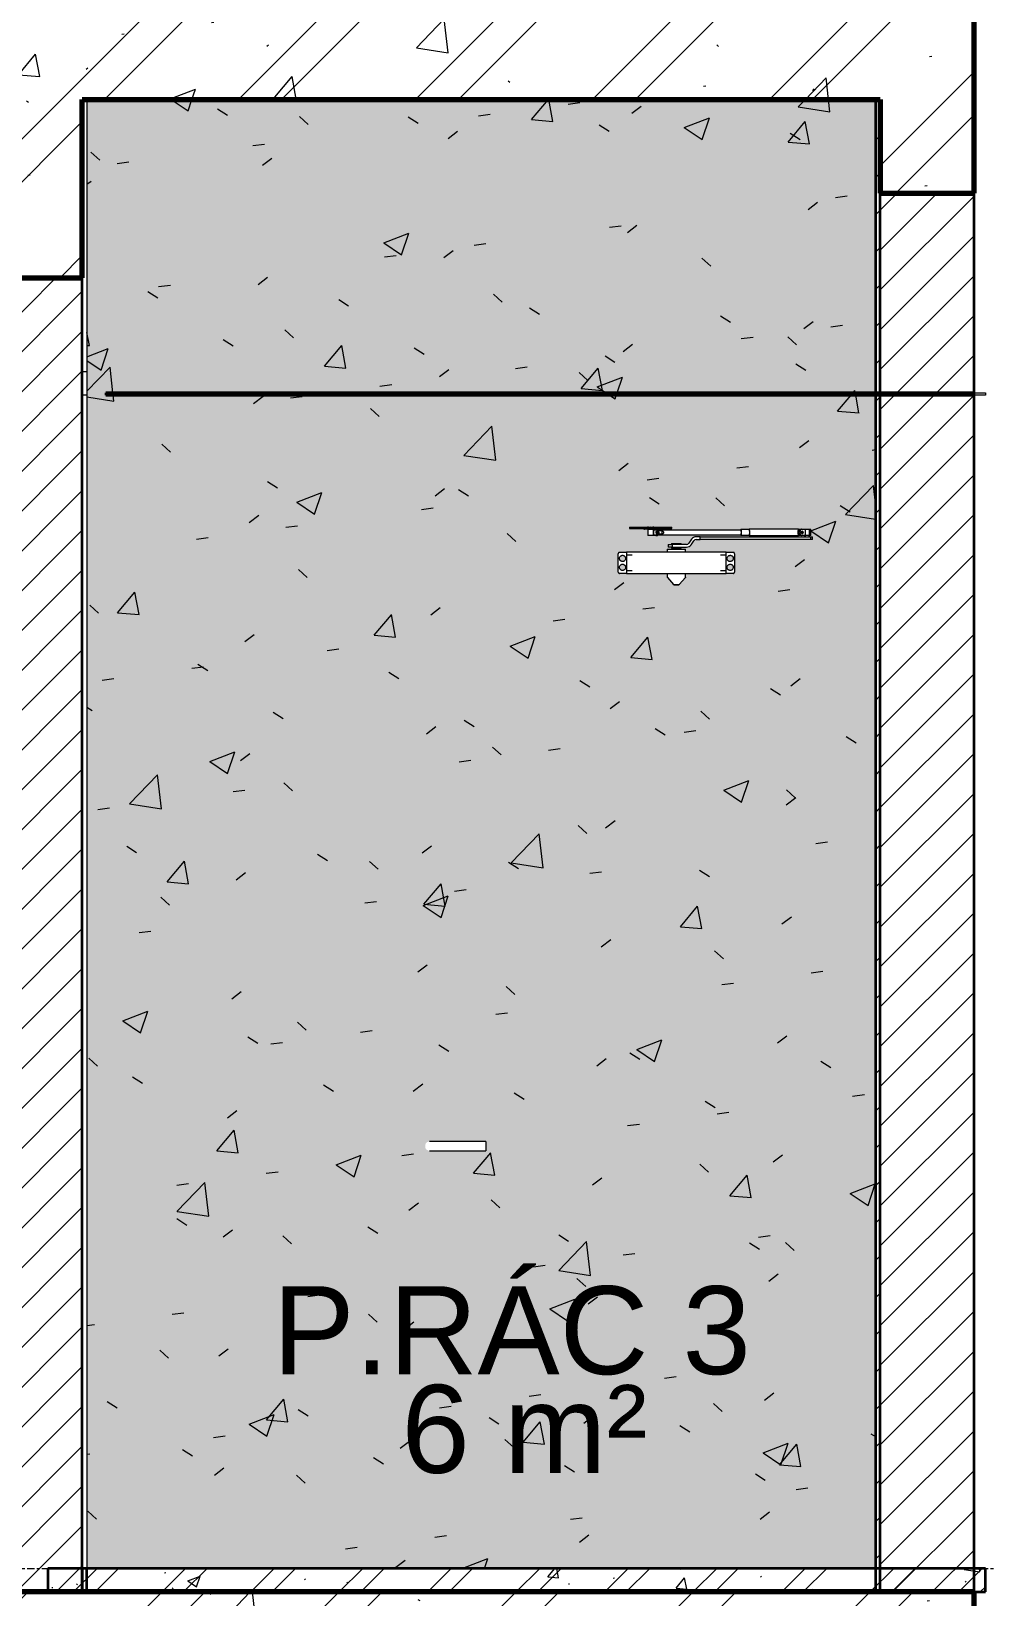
# Model space of a CAD drawing. Header units: millimetres. Extents: x -54951 to -22308, y -6558 to 34550.
# Drawn here: x -53470 to -51437, y 12340 to 15675 of the extents above; entities that cross this region are included whole.
import ezdxf

# ---------------------------------------------------------------- set-up
doc = ezdxf.new("R2010")
doc.units = ezdxf.units.MM
doc.linetypes.add('Centre', pattern=[31.75, 6.35, -4.7625, 15.875, -4.7625])
for name, color, linetype, lineweight in [('A-AREA-IDEN', 2, 'Continuous', 9), ('A-CLNG', 13, 'Continuous', 18), ('A-CLNG-2', 7, 'Continuous', 35), ('A-DETL-GENF-1', 9, 'Continuous', 18), ('A-DETL-WIDE', 214, 'Continuous', 70), ('A-DOOR', 31, 'Continuous', 18), ('A-FLOR-FNSH-1', 7, 'Continuous', 35), ('A-FLOR-LEVL-2', 51, 'Centre', 9), ('A-FLOR-PATT-3', 8, 'Continuous', 18), ('A-WALL-1', 7, 'Continuous', 35), ('A-WALL-PATT', 111, 'Continuous', 18), ('I-WALL', 2, 'Continuous', 18)]:
    doc.layers.add(name, color=color, linetype=linetype, lineweight=lineweight)
doc.styles.add('Arial', font='arial.ttf', dxfattribs={"height": 187.5})
pattern_1 = [(45, (-48685.12, 15725), (-39.77476, 39.77476), [])]
pattern_2 = [(45, (-48685.12, 15725), (-42.4264, 42.4264), [])]
pattern_3 = [(50, (-48685.1, 15725), (546.553, -47.817), [57.15, -628.65]), (355, (-48685.1, 15725), (-105.73, 573.17), [45.72, -502.92]), (100.451, (-48639.57, 15721), (440.828, 525.35), [48.57, -534.27]), (46.184, (-48685.1, 15877.4), (813.24, -126.13), [85.725, -942.975]), (96.636, (-48617.35, 15866.9), (712.21, 742.28), [72.855, -801.405]), (351.184, (-48685.1, 15877.4), (712.21, 742.28), [68.58, -754.38]), (21, (-48608.9, 15839.3), (454.843, -306.796), [57.15, -628.65]), (326, (-48608.9, 15839.3), (185.406, 552.564), [45.72, -502.92]), (71.451, (-48571, 15813.73), (640.25, 245.764), [48.57, -534.27]), (37.5, (-48685.12, 15725), (9.2664, 253.665), [5.029, -491.795, 5.029, -505.511, -504.825]), (37.5, (-48685.12, 15725), (9.2664, 253.665), [-1007.364, 5.03, -499.796]), (7.5, (-48685.12, 15725), (200.46, 300.541), [5.029, -286.055, 5.029, -480.365, -192.405]), (7.5, (-48685.12, 15725), (200.46, 300.541), [-776.478, 5.03, -187.376]), (327.5, (-48855.04, 15725), (406.773, -17.1864), [5.029, -185.471, 5.029, -589.331, -788.67]), (327.5, (-48855.04, 15725), (406.773, -17.1864), [-784.86, 5.03, -783.64]), (317.5, (-48931.24, 15725), (444.388, 76.28), [5.03, -242.62, 5.03, -389.687, -560.07]), (317.5, (-48931.24, 15725), (444.388, 76.28), [-642.366, 5.03, -555.04]), (45, (-48685.12, 15725), (-188.585, 188.585), []), (45, (-48685.12, 16010.75), (-188.585, 188.585), [])]

# ---------------------------------------------------------------- blocks, each defined once
blk = doc.blocks.new('FD_02 - FD_03 - FD_03-KY THUAT-900x2200mm-V12-TKCS_THANG MÁY TM3 - MẶT CẮT')
at = {"layer": 'A-DOOR'}
for p, q in [((-52195.8, 14618.5), (-52195.8, 14615.5)), ((-52195.8, 14618.5), (-52195.3, 14618.5)), ((-52195.8, 14615.5), (-52195.3, 14615.5)), ((-52195.3, 14618.5), (-52176.1, 14618.5)), ((-52195.3, 14615.5), (-52176.1, 14615.5)), ((-52176.1, 14618.5), (-52175.8, 14618.5)), ((-52176.1, 14615.5), (-52175.8, 14615.5)), ((-52175.7, 14618.5), (-52170.5, 14618.5)), ((-52175.7, 14615.5), (-52170.5, 14615.5)), ((-52170.5, 14618.5), (-52169.4, 14618.5)), ((-52170.5, 14615.5), (-52169.4, 14615.5)), ((-52169.4, 14618.5), (-52152.9, 14618.5)), ((-52169.4, 14615.5), (-52152.9, 14615.5)), ((-52165.8, 14615.5), (-52165.8, 14614.5)), ((-52163.8, 14614.5), (-52165.8, 14614.5)), ((-52165.8, 14614.5), (-52163.8, 14614.5)), ((-52157, 14614.5), (-52163.8, 14614.5)), ((-52157.3, 14614.5), (-52157.3, 14600.5)), ((-52157.2, 14614.5), (-52157, 14614.5)), ((-52157, 14614.5), (-52145.5, 14614.5)), ((-52156.8, 14620.3), (-52156.8, 14618.5)), ((-52155.8, 14615.5), (-52155.8, 14614.5)), ((-52152.9, 14618.5), (-52148.6, 14618.5)), ((-52152.9, 14615.5), (-52148.6, 14615.5)), ((-52150.8, 14620.3), (-52150.8, 14620.3)), ((-52150.8, 14620.3), (-52150.8, 14620.3)), ((-52148.6, 14618.5), (-52132.1, 14618.5)), ((-52148.6, 14615.5), (-52132.1, 14615.5)), ((-52145.8, 14614.5), (-52145.8, 14615.5)), ((-52145.5, 14614.5), (-52139.8, 14614.5)), ((-52145.5, 14614.5), (-52145.5, 14600.5)), ((-51958.8, 14612.5), (-52145.2, 14612.5)), ((-52144.8, 14618.5), (-52144.8, 14620.3)), ((-52144.3, 14600.5), (-52144.3, 14614.5)), ((-52137.8, 14614.5), (-52139.8, 14614.5)), ((-52135.8, 14614.5), (-52137.8, 14614.5)), ((-52137.8, 14614.5), (-52135.8, 14614.5)), ((-52135.8, 14614.5), (-52135.8, 14615.5)), ((-52133.6, 14611.5), (-52126.7, 14611.5)), ((-52132.1, 14618.5), (-52131, 14618.5)), ((-52132.1, 14615.5), (-52131, 14615.5)), ((-52131, 14618.5), (-52125.8, 14618.5)), ((-52131, 14615.5), (-52125.8, 14615.5)), ((-52126.7, 14603.5), (-52126.7, 14611.5)), ((-52125.7, 14618.5), (-52125.4, 14618.5)), ((-52125.7, 14615.5), (-52125.4, 14615.5)), ((-52125.4, 14618.5), (-52106.2, 14618.5)), ((-52125.4, 14615.5), (-52106.2, 14615.5)), ((-52106.2, 14618.5), (-52105.8, 14618.5)), ((-52106.2, 14615.5), (-52105.8, 14615.5)), ((-52105.8, 14615.5), (-52105.8, 14618.5)), ((-51941.4, 14613.5), (-51958.8, 14613.5)), ((-51836.7, 14614.5), (-51941.4, 14614.5)), ((-51836.1, 14614), (-51835.9, 14614)), ((-51835.9, 14614), (-51829, 14614)), ((-51835.9, 14614), (-51835.9, 14601)), ((-51835.9, 14601.4), (-51835.9, 14613.6)), ((-51835.9, 14613.6), (-51835.9, 14601.4)), ((-51829, 14614), (-51821.9, 14614)), ((-51821.9, 14614), (-51809.8, 14614)), ((-51821.9, 14614), (-51821.9, 14601)), ((-51812.3, 14598), (-51812.3, 14614)), ((-51809.8, 14601), (-51809.8, 14614)), ((-52157, 14600.5), (-52157.3, 14600.5)), ((-52145.5, 14600.5), (-52157, 14600.5)), ((-52139.8, 14600.5), (-52145.5, 14600.5)), ((-52145.2, 14602.5), (-51958.8, 14602.5)), ((-52126.7, 14603.5), (-52133.6, 14603.5)), ((-52113.6, 14582), (-52113.6, 14576)), ((-52113.6, 14582), (-52105.1, 14582)), ((-52105.1, 14576), (-52113.6, 14576)), ((-52106.2, 14584), (-52098.8, 14584)), ((-52106.2, 14584), (-52106.2, 14582)), ((-52106.2, 14576), (-52106.2, 14574)), ((-52102.5, 14574), (-52106.2, 14574)), ((-52074.7, 14582), (-52105.1, 14582)), ((-52105.1, 14582), (-52105.1, 14576)), ((-52105.1, 14576), (-52074.7, 14576)), ((-52105.1, 14574), (-52105.1, 14572)), ((-52098.8, 14574), (-52102.5, 14574)), ((-52098.8, 14584), (-52088.8, 14584)), ((-52098.8, 14584), (-52098.8, 14582)), ((-52098.8, 14576), (-52098.8, 14574)), ((-52093.8, 14574), (-52098.8, 14574)), ((-52088.8, 14574), (-52093.8, 14574)), ((-52088.8, 14584), (-52086.1, 14584)), ((-52088.8, 14584), (-52088.8, 14582)), ((-52088.8, 14576), (-52088.8, 14574)), ((-52087.4, 14574), (-52088.8, 14574)), ((-52087.4, 14574), (-52088.3, 14574)), ((-52088.3, 14574), (-52087.4, 14574)), ((-52086.1, 14574), (-52087.4, 14574)), ((-52087.1, 14572), (-52087.1, 14574)), ((-52086.1, 14582), (-52086.1, 14584)), ((-52086.1, 14574), (-52086.1, 14576)), ((-52064, 14592.9), (-52069.8, 14584.6)), ((-52064.9, 14581.1), (-52059.1, 14589.4)), ((-52054.2, 14598), (-52054.2, 14598)), ((-52045.8, 14598), (-52054.2, 14598)), ((-52054.2, 14592), (-52045.8, 14592)), ((-52045.8, 14592), (-52045.8, 14598)), ((-52045.8, 14598), (-51810.3, 14598)), ((-51810.3, 14592), (-52045.8, 14592)), ((-51958.8, 14601.5), (-51941.4, 14601.5)), ((-51941.4, 14600.5), (-51836.7, 14600.5)), ((-51835.9, 14601), (-51836.1, 14601)), ((-51829, 14601), (-51835.9, 14601)), ((-51821.9, 14601), (-51829, 14601)), ((-51823.3, 14601), (-51823.3, 14598)), ((-51822.1, 14601.2), (-51822.1, 14598)), ((-51809.8, 14601), (-51821.9, 14601)), ((-51813.5, 14598), (-51813.5, 14601)), ((-51810.3, 14598), (-51805.8, 14598)), ((-51810.3, 14598), (-51810.3, 14592)), ((-51805.8, 14592), (-51810.3, 14592)), ((-51805.8, 14592), (-51805.8, 14598)), ((-52220.1, 14523), (-52220.1, 14562)), ((-52217.1, 14565), (-52204.9, 14565)), ((-52204.9, 14565), (-52202.2, 14565)), ((-51990.1, 14565), (-52202.1, 14565)), ((-52202.1, 14565), (-52202.1, 14564.7)), ((-52202.1, 14564.7), (-52202.1, 14556.1)), ((-52190.1, 14559), (-52202.1, 14559)), ((-52202.1, 14556.1), (-52202.1, 14554.3)), ((-52202.1, 14554.3), (-52202.1, 14530.7)), ((-52115.7, 14572), (-52115.7, 14565)), ((-52115.7, 14572), (-52115, 14572)), ((-52115, 14572), (-52076.6, 14572)), ((-52076.6, 14565), (-52076.6, 14572)), ((-51990.1, 14559), (-52002.1, 14559)), ((-51990.1, 14564.7), (-51990.1, 14565)), ((-51990.1, 14556.1), (-51990.1, 14564.7)), ((-51990.1, 14554.3), (-51990.1, 14556.1)), ((-51990.1, 14530.7), (-51990.1, 14554.3)), ((-51990, 14565), (-51987.4, 14565)), ((-51987.4, 14565), (-51975.1, 14565)), ((-51972.1, 14562), (-51972.1, 14523)), ((-52204.9, 14520), (-52217.1, 14520)), ((-52202.2, 14520), (-52204.9, 14520)), ((-52202.1, 14530.7), (-52202.1, 14528.9)), ((-52202.1, 14528.9), (-52202.1, 14520.3)), ((-52202.1, 14526), (-52190.1, 14526)), ((-52202.1, 14520.3), (-52202.1, 14520)), ((-52202.1, 14520), (-51990.1, 14520)), ((-52115.6, 14520), (-52115.6, 14512.4)), ((-52115.4, 14511.7), (-52102.4, 14496.3)), ((-52089.9, 14496.3), (-52076.9, 14511.7)), ((-52076.6, 14512.4), (-52076.6, 14520)), ((-52002.1, 14526), (-51990.1, 14526)), ((-51990.1, 14528.9), (-51990.1, 14530.7)), ((-51990.1, 14520.3), (-51990.1, 14528.9)), ((-51990.1, 14520), (-51990.1, 14520.3)), ((-51987.4, 14520), (-51990, 14520)), ((-51975.1, 14520), (-51987.4, 14520)), ((-52096.1, 14496), (-52096.1, 14496)), ((-52096.1, 14496), (-52096.1, 14496)), ((-52501.9, 13310), (-52606.9, 13310)), ((-52501.9, 13310), (-52501.9, 13300)), ((-52606.9, 13290), (-52501.9, 13290)), ((-52501.9, 13300), (-52501.9, 13290))]:
    blk.add_line(p, q, dxfattribs=at)
at = {"layer": 'A-DOOR', "flags": 128}
for points in [[(-52126.7, 14611.5), (-52125.7, 14611), (-52124.9, 14610.4), (-52124.3, 14609.7)], [(-52123.4, 14607.5), (-52123.5, 14606.7), (-52123.8, 14606), (-52124.3, 14605.3), (-52124.9, 14604.6), (-52125.7, 14604), (-52126.7, 14603.5)], [(-52124.3, 14609.7), (-52123.8, 14609), (-52123.5, 14608.3), (-52123.4, 14607.5)], [(-52217.1, 14565), (-52217.8, 14564.9), (-52218.4, 14564.7), (-52219, 14564.3), (-52219.5, 14563.9), (-52219.8, 14563.3), (-52220.1, 14562.7), (-52220.1, 14562)], [(-51972.1, 14562), (-51972.2, 14562.7), (-51972.4, 14563.3), (-51972.8, 14563.9), (-51973.3, 14564.3), (-51973.8, 14564.7), (-51974.5, 14564.9), (-51975.1, 14565)], [(-52220.1, 14523), (-52220.1, 14522.3), (-52219.8, 14521.7), (-52219.5, 14521.1), (-52219, 14520.7), (-52218.4, 14520.3), (-52217.8, 14520.1), (-52217.1, 14520)], [(-52115.4, 14511.7), (-52115.4, 14511.7), (-52115.4, 14511.8), (-52115.4, 14511.8), (-52115.5, 14511.8), (-52115.5, 14511.9), (-52115.5, 14511.9), (-52115.5, 14512), (-52115.5, 14512), (-52115.6, 14512), (-52115.6, 14512.1), (-52115.6, 14512.1), (-52115.6, 14512.2), (-52115.6, 14512.2), (-52115.6, 14512.3), (-52115.6, 14512.3), (-52115.6, 14512.3), (-52115.6, 14512.4), (-52115.6, 14512.4)], [(-52076.6, 14512.4), (-52076.6, 14512.4), (-52076.6, 14512.3), (-52076.6, 14512.3), (-52076.6, 14512.2), (-52076.6, 14512.2), (-52076.7, 14512.1), (-52076.7, 14512.1), (-52076.7, 14512.1), (-52076.7, 14512), (-52076.7, 14512), (-52076.7, 14511.9), (-52076.8, 14511.9), (-52076.8, 14511.9), (-52076.8, 14511.8), (-52076.8, 14511.8), (-52076.8, 14511.7), (-52076.9, 14511.7), (-52076.9, 14511.7)], [(-51975.1, 14520), (-51974.5, 14520.1), (-51973.8, 14520.3), (-51973.3, 14520.7), (-51972.8, 14521.1), (-51972.4, 14521.7), (-51972.2, 14522.3), (-51972.1, 14523)], [(-52101.7, 14496), (-52101.7, 14496), (-52101.8, 14496), (-52101.8, 14496), (-52101.8, 14496), (-52101.9, 14496), (-52101.9, 14496), (-52102, 14496), (-52102, 14496), (-52102, 14496.1), (-52102.1, 14496.1), (-52102.1, 14496.1), (-52102.1, 14496.1), (-52102.2, 14496.1), (-52102.2, 14496.1), (-52102.2, 14496.2), (-52102.2, 14496.2), (-52102.3, 14496.2), (-52102.3, 14496.2), (-52102.3, 14496.3), (-52102.4, 14496.3), (-52102.4, 14496.3), (-52102.4, 14496.3)], [(-52096.1, 14496), (-52096.3, 14496), (-52096.6, 14496), (-52096.8, 14496), (-52097, 14496), (-52097.2, 14496), (-52097.5, 14496), (-52097.7, 14496), (-52097.9, 14496), (-52098.1, 14496), (-52098.3, 14496), (-52098.5, 14496), (-52098.7, 14496), (-52098.9, 14496), (-52099.1, 14496), (-52099.3, 14496), (-52099.5, 14496), (-52099.6, 14496), (-52099.8, 14496), (-52100, 14496), (-52100.1, 14496), (-52100.3, 14496), (-52100.4, 14496), (-52100.6, 14496), (-52100.7, 14496), (-52100.8, 14496), (-52100.9, 14496), (-52101, 14496), (-52101.1, 14496), (-52101.2, 14496), (-52101.3, 14496), (-52101.4, 14496), (-52101.5, 14496), (-52101.5, 14496), (-52101.6, 14496), (-52101.6, 14496), (-52101.7, 14496), (-52101.7, 14496), (-52101.7, 14496), (-52101.7, 14496)], [(-52101.7, 14496), (-52101.7, 14496), (-52101.7, 14496), (-52101.7, 14496), (-52101.6, 14496), (-52101.6, 14496), (-52101.5, 14496), (-52101.5, 14496), (-52101.4, 14496), (-52101.3, 14496), (-52101.3, 14496), (-52101.2, 14496), (-52101.1, 14496), (-52101, 14496), (-52100.8, 14496), (-52100.7, 14496), (-52100.6, 14496), (-52100.5, 14496), (-52100.3, 14496), (-52100.2, 14496), (-52100, 14496), (-52099.8, 14496), (-52099.7, 14496), (-52099.5, 14496), (-52099.3, 14496), (-52099.1, 14496), (-52098.9, 14496), (-52098.8, 14496), (-52098.6, 14496), (-52098.4, 14496), (-52098.1, 14496), (-52097.9, 14496), (-52097.7, 14496), (-52097.5, 14496), (-52097.3, 14496), (-52097.1, 14496), (-52096.9, 14496), (-52096.6, 14496), (-52096.4, 14496), (-52096.2, 14496), (-52096.1, 14496)], [(-52096.1, 14496), (-52095.9, 14496), (-52095.7, 14496), (-52095.5, 14496), (-52095.2, 14496), (-52095, 14496), (-52094.8, 14496), (-52094.6, 14496), (-52094.4, 14496), (-52094.2, 14496), (-52094, 14496), (-52093.8, 14496), (-52093.6, 14496), (-52093.4, 14496), (-52093.2, 14496), (-52093, 14496), (-52092.8, 14496), (-52092.6, 14496), (-52092.5, 14496), (-52092.3, 14496), (-52092.1, 14496), (-52092, 14496), (-52091.8, 14496), (-52091.7, 14496), (-52091.6, 14496), (-52091.4, 14496), (-52091.3, 14496), (-52091.2, 14496), (-52091.1, 14496), (-52091, 14496), (-52090.9, 14496), (-52090.9, 14496), (-52090.8, 14496), (-52090.7, 14496), (-52090.7, 14496), (-52090.6, 14496), (-52090.6, 14496), (-52090.6, 14496), (-52090.6, 14496), (-52090.6, 14496)], [(-52090.6, 14496), (-52090.6, 14496), (-52090.6, 14496), (-52090.6, 14496), (-52090.6, 14496), (-52090.7, 14496), (-52090.7, 14496), (-52090.8, 14496), (-52090.8, 14496), (-52090.9, 14496), (-52091, 14496), (-52091.1, 14496), (-52091.2, 14496), (-52091.3, 14496), (-52091.4, 14496), (-52091.5, 14496), (-52091.7, 14496), (-52091.8, 14496), (-52091.9, 14496), (-52092.1, 14496), (-52092.2, 14496), (-52092.4, 14496), (-52092.6, 14496), (-52092.7, 14496), (-52092.9, 14496), (-52093.1, 14496), (-52093.3, 14496), (-52093.5, 14496), (-52093.7, 14496), (-52093.9, 14496), (-52094.1, 14496), (-52094.3, 14496), (-52094.5, 14496), (-52094.7, 14496), (-52095, 14496), (-52095.2, 14496), (-52095.4, 14496), (-52095.6, 14496), (-52095.8, 14496), (-52096.1, 14496), (-52096.1, 14496)], [(-52089.9, 14496.3), (-52089.9, 14496.3), (-52089.9, 14496.3), (-52089.9, 14496.2), (-52090, 14496.2), (-52090, 14496.2), (-52090, 14496.2), (-52090, 14496.2), (-52090.1, 14496.1), (-52090.1, 14496.1), (-52090.1, 14496.1), (-52090.2, 14496.1), (-52090.2, 14496.1), (-52090.2, 14496.1), (-52090.3, 14496), (-52090.3, 14496), (-52090.3, 14496), (-52090.4, 14496), (-52090.4, 14496), (-52090.5, 14496), (-52090.5, 14496), (-52090.5, 14496), (-52090.6, 14496)], [(-52606.9, 13310), (-52607.5, 13310), (-52608.1, 13310), (-52608.7, 13310), (-52609.3, 13310), (-52609.9, 13310), (-52610.5, 13310), (-52611.1, 13310), (-52611.7, 13310), (-52612.2, 13310), (-52612.8, 13310), (-52613.3, 13310), (-52613.9, 13310), (-52614.4, 13310), (-52614.9, 13310), (-52615.4, 13310), (-52615.9, 13310), (-52616.4, 13310), (-52616.8, 13310), (-52617.3, 13310), (-52617.7, 13310), (-52618.1, 13310), (-52618.5, 13310), (-52618.9, 13310), (-52619.2, 13310), (-52619.6, 13310), (-52619.9, 13310), (-52620.2, 13310), (-52620.4, 13310), (-52620.7, 13310), (-52620.9, 13310), (-52621.1, 13310), (-52621.3, 13310), (-52621.5, 13310), (-52621.6, 13310), (-52621.7, 13310), (-52621.8, 13310), (-52621.9, 13310), (-52621.9, 13310), (-52621.9, 13310)], [(-52621.9, 13290), (-52621.9, 13290), (-52621.9, 13290), (-52621.8, 13290), (-52621.7, 13290), (-52621.6, 13290), (-52621.5, 13290), (-52621.4, 13290), (-52621.2, 13290), (-52621, 13290), (-52620.8, 13290), (-52620.5, 13290), (-52620.2, 13290), (-52620, 13290), (-52619.6, 13290), (-52619.3, 13290), (-52619, 13290), (-52618.6, 13290), (-52618.2, 13290), (-52617.8, 13290), (-52617.4, 13290), (-52616.9, 13290), (-52616.5, 13290), (-52616, 13290), (-52615.5, 13290), (-52615, 13290), (-52614.5, 13290), (-52614, 13290), (-52613.5, 13290), (-52612.9, 13290), (-52612.4, 13290), (-52611.8, 13290), (-52611.2, 13290), (-52610.7, 13290), (-52610.1, 13290), (-52609.5, 13290), (-52608.9, 13290), (-52608.3, 13290), (-52607.7, 13290), (-52607.1, 13290), (-52606.9, 13290)]]:
    blk.add_lwpolyline(points, dxfattribs=at)
at = {"layer": 'A-DOOR'}
for centre, major_axis, ratio, start_param, end_param in [((-52137.6, 14607.5), (0, 2.5), 0.965835, 4.712389, 7.853982), ((-52137.6, 14607.5), (0, 2.5), 0.965835, 1.570796, 4.712389), ((-52139.8, 14607.5), (0, 7), 0.965835, 4.712389, 6.283185), ((-52139.8, 14607.5), (0, 7), 0.965835, 3.141593, 4.712389), ((-52138.1, 14607.5), (0, 2.5), 0.965835, 0.458023, 0.523599), ((-52138.1, 14607.5), (0, 2.5), 0.965835, 0.458023, 0.523599), ((-52140.2, 14607.5), (0, 2.5), 0.965835, 4.712389, 5.825162), ((-52140.2, 14607.5), (0, 2.5), 0.965835, 3.665191, 4.712389), ((-52139.7, 14607.5), (0, 2.5), 0.965835, 4.712389, 5.759587), ((-52139.7, 14607.5), (0, 2.5), 0.965835, 4.712389, 5.759587), ((-52139.7, 14607.5), (0, 2.5), 0.965835, 3.665191, 4.712389), ((-52139.7, 14607.5), (0, 2.5), 0.965835, 3.665191, 4.712389), ((-52138.1, 14607.5), (0, 2.5), 0.965835, 4.712389, 6.283185), ((-52138.1, 14607.5), (0, 2.5), 0.965835, 4.712389, 6.283185), ((-52138.1, 14607.5), (0, 2.5), 0.965835, 3.141593, 4.712389), ((-52138.1, 14607.5), (0, 2.5), 0.965835, 3.141593, 4.712389), ((-51958.8, 14607.5), (0, 6), 0.259156, 4.712389, 6.806784), ((-51958.8, 14607.5), (0, 6), 0.259156, 2.617994, 4.712389), ((-51958.8, 14607.5), (0, 5), 0.259156, 4.712389, 6.283185), ((-51958.8, 14607.5), (0, 5), 0.259156, 3.141593, 4.712389), ((-51941.4, 14607.5), (0, 7), 0.259156, 4.712389, 6.806784), ((-51941.4, 14607.5), (0, 7), 0.259156, 2.617994, 4.712389), ((-51941.4, 14607.5), (0, 6), 0.259156, 4.712389, 6.283185), ((-51941.4, 14607.5), (0, 6), 0.259156, 3.141593, 4.712389), ((-51836.7, 14607.5), (0, 7), 0.259156, 5.776005, 6.283185), ((-51827.7, 14607.5), (0, 6.79), 0.965835, 0.291061, 1.570796), ((-51827.7, 14607.5), (0, 6.79), 0.965835, 1.570796, 2.850532), ((-51827.2, 14607.5), (0, 6.79), 0.965835, 0.291061, 1.570796), ((-51827.2, 14607.5), (0, 6.79), 0.965835, 1.570796, 2.850532), ((-51828.3, 14607.5), (0, 2.5), 0.965835, 1.308997, 1.570796), ((-51828.4, 14607.5), (0, 2.5), 0.965835, 1.308997, 1.570796), ((-51828.3, 14607.5), (0, 2.5), 0.965835, 1.570796, 1.832596), ((-51828.4, 14607.5), (0, 2.5), 0.965835, 1.570796, 1.832596), ((-51827.8, 14607.5), (0, 2.5), 0.965835, 4.712389, 7.853982), ((-51827.8, 14607.5), (0, 2.5), 0.965835, 1.570796, 4.712389), ((-51828.4, 14607.5), (0, 2.5), 0.965835, 0.464897, 0.523599), ((-51830.7, 14607.5), (0, 2.5), 0.965835, 4.712389, 5.759587), ((-51828.3, 14607.5), (0, 2.5), 0.965835, 0.464897, 0.523599), ((-51830.7, 14607.5), (0, 2.5), 0.965835, 3.665191, 4.712389), ((-51830.2, 14607.5), (0, 2.5), 0.965835, 4.712389, 5.759587), ((-51830.1, 14607.5), (0, 2.5), 0.965835, 4.712389, 5.759587), ((-51830.2, 14607.5), (0, 2.5), 0.965835, 3.665191, 4.712389), ((-51830.1, 14607.5), (0, 2.5), 0.965835, 3.665191, 4.712389), ((-51828.4, 14607.5), (0, 2.5), 0.965835, 4.712389, 6.283185), ((-51828.4, 14607.5), (0, 2.5), 0.965835, 3.141593, 4.712389), ((-51828.3, 14607.5), (0, 2.5), 0.965835, 4.712389, 6.283185), ((-51828.3, 14607.5), (0, 2.5), 0.965835, 3.141593, 4.712389), ((-52138.1, 14607.5), (0, 2.5), 0.965835, 2.617994, 2.879793), ((-52138.1, 14607.5), (0, 2.5), 0.965835, 2.617994, 2.879793), ((-52074.7, 14588), (0, 6), 1, 3.141593, 4.101524), ((-52074.7, 14588), (0, 12), 1, 3.141593, 4.101524), ((-52054.2, 14586), (0, 12), 1, 0, 0.959931), ((-52054.2, 14586), (0, 6), 1, 0, 0.959931), ((-51836.7, 14607.5), (0, 7), 0.259156, 3.141593, 3.648773)]:
    blk.add_ellipse(centre, major_axis=major_axis, ratio=ratio, start_param=start_param, end_param=end_param, dxfattribs=at)
for points, knots in [([(-51837, 14607.5), (-51837, 14607.8), (-51836.9, 14608.2), (-51836.9, 14608.7), (-51836.9, 14609), (-51836.8, 14609.4), (-51836.7, 14609.8), (-51836.7, 14610), (-51836.6, 14610.3), (-51836.6, 14610.4), (-51836.5, 14610.6), (-51836.5, 14610.8), (-51836.4, 14611.1), (-51836.3, 14611.3), (-51836.3, 14611.5), (-51836.2, 14611.7), (-51836.2, 14611.8), (-51836.1, 14612), (-51836.1, 14612.3), (-51836, 14612.5), (-51835.9, 14612.8), (-51835.9, 14613.2), (-51835.9, 14613.5), (-51835.9, 14613.6)], [0, 0, 0, 0, 0.1, 0.15, 0.2, 0.25, 0.3, 0.35, 0.375, 0.4, 0.425, 0.45, 0.5, 0.55, 0.575, 0.6, 0.625, 0.65, 0.7, 0.75, 0.8, 0.9, 1, 1, 1, 1]), ([(-51835.9, 14601.4), (-51835.9, 14601.5), (-51835.9, 14601.8), (-51835.9, 14602.2), (-51836, 14602.5), (-51836.1, 14602.7), (-51836.1, 14603), (-51836.2, 14603.2), (-51836.2, 14603.3), (-51836.3, 14603.5), (-51836.3, 14603.7), (-51836.4, 14603.9), (-51836.5, 14604.2), (-51836.5, 14604.4), (-51836.6, 14604.6), (-51836.6, 14604.7), (-51836.7, 14605), (-51836.7, 14605.2), (-51836.8, 14605.6), (-51836.9, 14606), (-51836.9, 14606.3), (-51836.9, 14606.8), (-51837, 14607.2), (-51837, 14607.5)], [0, 0, 0, 0, 0.1, 0.2, 0.25, 0.3, 0.35, 0.375, 0.4, 0.425, 0.45, 0.5, 0.55, 0.575, 0.6, 0.625, 0.65, 0.7, 0.75, 0.8, 0.85, 0.9, 1, 1, 1, 1]), ([(-52217.5, 14552), (-52217.5, 14553.2), (-52217, 14555), (-52215.5, 14556.9), (-52214, 14557.9), (-52212.3, 14558.5), (-52210.5, 14558.7), (-52208.8, 14558.4), (-52207.1, 14557.6), (-52205.8, 14556.4), (-52205.1, 14555.4), (-52204.9, 14554.9)], [0, 0, 0, 0, 0.2, 0.3, 0.4, 0.5, 0.6, 0.7, 0.8, 0.9, 1, 1, 1, 1]), ([(-52204.9, 14549.1), (-52205.4, 14548), (-52206.6, 14546.7), (-52208.8, 14545.6), (-52210.5, 14545.3), (-52212.3, 14545.5), (-52214, 14546.1), (-52215.5, 14547.1), (-52216.6, 14548.5), (-52217.3, 14550.2), (-52217.5, 14551.4), (-52217.5, 14552)], [0, 0, 0, 0, 0.2, 0.3, 0.4, 0.5, 0.6, 0.7, 0.8, 0.9, 1, 1, 1, 1]), ([(-51987.4, 14554.9), (-51986.9, 14556), (-51985.7, 14557.3), (-51983.5, 14558.4), (-51981.7, 14558.7), (-51979.9, 14558.5), (-51978.2, 14557.9), (-51976.8, 14556.9), (-51975.6, 14555.5), (-51974.9, 14553.8), (-51974.8, 14552.6), (-51974.8, 14552)], [0, 0, 0, 0, 0.2, 0.3, 0.4, 0.5, 0.6, 0.7, 0.8, 0.9, 1, 1, 1, 1]), ([(-51974.8, 14552), (-51974.8, 14550.8), (-51975.3, 14549), (-51976.8, 14547.1), (-51978.2, 14546.1), (-51979.9, 14545.5), (-51981.7, 14545.3), (-51983.5, 14545.6), (-51985.1, 14546.4), (-51986.5, 14547.6), (-51987.1, 14548.6), (-51987.4, 14549.1)], [0, 0, 0, 0, 0.2, 0.3, 0.4, 0.5, 0.6, 0.7, 0.8, 0.9, 1, 1, 1, 1]), ([(-52217.5, 14533), (-52217.5, 14534.2), (-52217, 14536), (-52215.5, 14537.9), (-52214, 14538.9), (-52212.3, 14539.5), (-52210.5, 14539.7), (-52208.8, 14539.4), (-52207.1, 14538.6), (-52205.8, 14537.4), (-52205.1, 14536.4), (-52204.9, 14535.9)], [0, 0, 0, 0, 0.2, 0.3, 0.4, 0.5, 0.6, 0.7, 0.8, 0.9, 1, 1, 1, 1]), ([(-52204.9, 14530.1), (-52205.4, 14529), (-52206.6, 14527.7), (-52208.8, 14526.6), (-52210.5, 14526.3), (-52212.3, 14526.5), (-52214, 14527.1), (-52215.5, 14528.1), (-52216.6, 14529.5), (-52217.3, 14531.2), (-52217.5, 14532.4), (-52217.5, 14533)], [0, 0, 0, 0, 0.2, 0.3, 0.4, 0.5, 0.6, 0.7, 0.8, 0.9, 1, 1, 1, 1]), ([(-51987.4, 14535.9), (-51986.9, 14537), (-51985.7, 14538.3), (-51983.5, 14539.4), (-51981.7, 14539.7), (-51979.9, 14539.5), (-51978.2, 14538.9), (-51976.8, 14537.9), (-51975.6, 14536.5), (-51974.9, 14534.8), (-51974.8, 14533.6), (-51974.8, 14533)], [0, 0, 0, 0, 0.2, 0.3, 0.4, 0.5, 0.6, 0.7, 0.8, 0.9, 1, 1, 1, 1]), ([(-51974.8, 14533), (-51974.8, 14531.8), (-51975.3, 14530), (-51976.8, 14528.1), (-51978.2, 14527.1), (-51979.9, 14526.5), (-51981.7, 14526.3), (-51983.5, 14526.6), (-51985.1, 14527.4), (-51986.5, 14528.6), (-51987.1, 14529.6), (-51987.4, 14530.1)], [0, 0, 0, 0, 0.2, 0.3, 0.4, 0.5, 0.6, 0.7, 0.8, 0.9, 1, 1, 1, 1])]:
    blk.add_open_spline(points, degree=3, knots=knots, dxfattribs=at)
for points in [[(-52204.9, 14554.9), (-52204.6, 14554.4), (-52204.3, 14553.5), (-52204.2, 14552.5), (-52204.2, 14552)], [(-52204.2, 14552), (-52204.2, 14551.5), (-52204.3, 14550.5), (-52204.6, 14549.6), (-52204.9, 14549.1)], [(-51988.1, 14552), (-51988.1, 14552.5), (-51988, 14553.5), (-51987.6, 14554.4), (-51987.4, 14554.9)], [(-51987.4, 14549.1), (-51987.6, 14549.6), (-51988, 14550.5), (-51988.1, 14551.5), (-51988.1, 14552)], [(-52204.9, 14535.9), (-52204.6, 14535.4), (-52204.3, 14534.5), (-52204.2, 14533.5), (-52204.2, 14533)], [(-52204.2, 14533), (-52204.2, 14532.5), (-52204.3, 14531.5), (-52204.6, 14530.6), (-52204.9, 14530.1)], [(-51988.1, 14533), (-51988.1, 14533.5), (-51988, 14534.5), (-51987.6, 14535.4), (-51987.4, 14535.9)], [(-51987.4, 14530.1), (-51987.6, 14530.6), (-51988, 14531.5), (-51988.1, 14532.5), (-51988.1, 14533)]]:
    blk.add_open_spline(points, degree=3, dxfattribs=at)

msp = doc.modelspace()

# ---------------------------------------------------------------- hatches: boundary and pattern name
at = {"layer": 'A-DETL-GENF-1'}
h = msp.add_hatch(dxfattribs=at)
h.set_pattern_fill('FP_3', color=256, style=0, pattern_type=2)
h.set_pattern_definition(pattern_3)
h.paths.add_polyline_path([(-44536.9, 15150), (-44235.3, 15150), (-44235.3, 15550), (-43873.9, 15550), (-43873.9, 15750), (-49361.9, 15750), (-49361.9, 15330), (-49161.9, 15330), (-49161.9, 15560), (-45735.3, 15560), (-45735.3, 15350), (-45535.3, 15350), (-45535.3, 15550), (-44536.9, 15550)])
h.paths.add_polyline_path([(-53361.9, 15150), (-53361.9, 15530), (-51661.9, 15530), (-51661.9, 15330), (-51461.9, 15330), (-51461.9, 15750), (-53801.9, 15750), (-53801.9, 15150)])
h = msp.add_hatch(dxfattribs=at)
h.set_pattern_fill('FP_3', color=256, style=0, pattern_type=2)
h.set_pattern_definition(pattern_3)
h.paths.add_polyline_path([(-44235.3, 11750), (-44235.3, 12150), (-43873.9, 12150), (-43873.9, 12350), (-49361.9, 12350), (-49361.9, 11930), (-49161.9, 11930), (-49161.9, 12160), (-45735.3, 12160), (-45735.3, 11950), (-45535.3, 11950), (-45535.3, 12150), (-44536.9, 12150), (-44536.9, 11750)])
h.paths.add_polyline_path([(-53801.9, 11750), (-53361.9, 11750), (-53361.9, 12130), (-51661.9, 12130), (-51661.9, 11930), (-51461.9, 11930), (-51461.9, 12350), (-53801.9, 12350), (-53801.9, 11795.6)])
at = {"layer": 'A-FLOR-PATT-3'}
h = msp.add_hatch(dxfattribs=at)
h.set_pattern_fill('FP_2', color=256, style=0, pattern_type=2)
h.set_pattern_definition([(50, (-48685.12, 15725), (273.276, -23.909), [28.575, -314.325]), (355, (-48685.12, 15725), (-52.865, 286.585), [22.86, -251.46]), (100.451, (-48662.35, 15723), (220.414, 262.675), [24.285, -267.135]), (46.184, (-48685.12, 15801.2), (406.619, -63.065), [42.862, -471.487]), (96.636, (-48651.23, 15795.94), (356.104, 371.141), [36.428, -400.703]), (351.184, (-48685.1, 15801.2), (356.107, 371.138), [34.29, -377.19]), (21, (-48647.02, 15782.15), (227.421, -153.398), [28.575, -314.325]), (326, (-48647.02, 15782.15), (92.703, 276.282), [22.86, -251.46]), (71.451, (-48628.07, 15769.37), (320.125, 122.882), [24.285, -267.135]), (37.5, (-48685.12, 15725), (4.6325, 126.8326), [2.515, -245.897, 2.515, -252.755, -252.413]), (37.5, (-48685.12, 15725), (4.6325, 126.8326), [-503.682, 2.515, -249.898]), (7.5, (-48685.12, 15725), (100.229, 150.271), [2.515, -143.027, 2.515, -240.182, -96.203]), (7.5, (-48685.12, 15725), (100.229, 150.271), [-388.239, 2.515, -93.688]), (327.5, (-48770.08, 15725), (203.3868, -8.5935), [2.515, -92.735, 2.515, -294.665, -394.335]), (327.5, (-48770.08, 15725), (203.3868, -8.5935), [-392.43, 2.515, -391.82]), (317.5, (-48808.18, 15725), (222.1944, 38.14), [2.515, -121.31, 2.515, -194.843, -280.035]), (317.5, (-48808.18, 15725), (222.1944, 38.14), [-321.183, 2.515, -277.52]), (45, (-48685.12, 15725), (-94.2927, 94.2927), []), (45, (-48685.12, 15867.88), (-94.2927, 94.2927), [])])
h.paths.add_polyline_path([(-51661.9, 12350), (-51437.4, 12350), (-51437.4, 12400), (-53435.3, 12400), (-53435.3, 12350), (-52647.6, 12350)])
at = {"layer": 'A-WALL-PATT'}
h = msp.add_hatch(dxfattribs=at)
h.set_pattern_fill('FP_8', color=256, style=0, pattern_type=2)
h.set_pattern_definition(pattern_1)
h.paths.add_polyline_path([(-51661.9, 12400), (-51661.9, 15530), (-51671.9, 15530), (-51671.9, 12400)])
h.paths.add_polyline_path([(-51671.9, 15750), (-51661.9, 15750), (-51661.9, 15800), (-51671.9, 15800)])
h = msp.add_hatch(dxfattribs=at)
h.set_pattern_fill('FP_5', color=256, style=0, pattern_type=2)
h.set_pattern_definition([(50, (-48685.1, 15725), (546.553, -47.817), [57.15, -628.65]), (355, (-48685.1, 15725), (-105.73, 573.17), [45.72, -502.92]), (100.451, (-48639.57, 15721), (440.828, 525.35), [48.57, -534.27]), (46.184, (-48685.1, 15877.4), (813.24, -126.13), [85.72, -942.98]), (96.636, (-48617.35, 15866.9), (712.21, 742.28), [72.86, -801.4]), (351.184, (-48685.1, 15877.4), (712.21, 742.28), [68.58, -754.38]), (21, (-48608.9, 15839.3), (454.843, -306.796), [57.15, -628.65]), (326, (-48608.9, 15839.3), (185.406, 552.564), [45.72, -502.92]), (71.451, (-48571, 15813.73), (640.25, 245.764), [48.57, -534.27]), (37.5, (-48685.12, 15725), (9.2664, 253.665), [25.146, -471.678, 25.146, -485.394, -504.825]), (37.5, (-48685.12, 15725), (9.2664, 253.665), [-1007.364, 25.146, -479.68]), (7.5, (-48685.12, 15725), (200.46, 300.541), [25.146, -265.938, 25.146, -460.248, -192.405]), (7.5, (-48685.12, 15725), (200.46, 300.541), [-776.478, 25.146, -167.26]), (327.5, (-48855.04, 15725), (406.773, -17.1864), [25.146, -165.354, 25.146, -569.214, -788.67]), (327.5, (-48855.04, 15725), (406.773, -17.1864), [-784.86, 25.146, -763.524]), (317.5, (-48931.24, 15725), (444.388, 76.28), [25.146, -222.504, 25.146, -369.57, -560.07]), (317.5, (-48931.24, 15725), (444.388, 76.28), [-642.366, 25.146, -534.924])])
h.paths.add_polyline_path([(-53296.8, 12400), (-51671.9, 12400), (-51671.9, 14900), (-53311.9, 14900), (-53311.9, 14905), (-51671.9, 14905), (-51671.9, 15530), (-53351.9, 15530), (-53351.9, 12400)])
h.paths.add_polyline_path([(-52501.9, 13290), (-52608.8, 13290.3), (-52614.9, 13290.6), (-52618.5, 13290.3), (-52624.5, 13290.3), (-52629, 13292.9), (-52630.6, 13295), (-52630.8, 13302.6), (-52630.2, 13305.5), (-52626.9, 13308.7), (-52621.6, 13310), (-52613.1, 13308.9), (-52606.6, 13310), (-52501.9, 13309.7), (-52501.9, 13290.3)])
h.paths.add_polyline_path([(-52220.1, 14523), (-52216.7, 14532.8), (-52215.4, 14529.5), (-52213.1, 14527.8), (-52212.3, 14526.7), (-52212, 14527.5), (-52210.6, 14526.5), (-52210.4, 14527.4), (-52209.3, 14527.7), (-52208.8, 14527.9), (-52207.9, 14528.3), (-52207.7, 14528.5), (-52206, 14530.7), (-52205.6, 14534.2), (-52207.2, 14537), (-52207.7, 14537.5), (-52208, 14537.6), (-52209, 14538.2), (-52209.3, 14538.3), (-52210.5, 14539.5), (-52210.7, 14538.6), (-52212.3, 14539.3), (-52212.3, 14538.5), (-52215.4, 14536.5), (-52217.8, 14532.5), (-52219.1, 14527.2)])
h.paths.add_polyline_path([(-52204.2, 14552), (-52204.4, 14548.5), (-52204.2, 14550.5)])
h.paths.add_polyline_path([(-51972.1, 14562), (-51975.5, 14552.2), (-51976.8, 14555.5), (-51978.8, 14557.1), (-51979.9, 14558.3), (-51980.3, 14557.5), (-51981.7, 14558.5), (-51981.8, 14557.6), (-51983, 14557.3), (-51983.5, 14557.1), (-51984.3, 14556.7), (-51984.5, 14556.5), (-51986.3, 14554.3), (-51986.6, 14550.8), (-51985.1, 14548), (-51984.6, 14547.5), (-51984.3, 14547.4), (-51983.3, 14546.5), (-51983, 14546.7), (-51981.7, 14545.5), (-51981.5, 14546.4), (-51980, 14545.7), (-51979.9, 14546.5), (-51976.8, 14548.5), (-51974.4, 14552.5), (-51973.1, 14557.8)])
h.paths.add_polyline_path([(-52096.1, 14496.3), (-52102.2, 14497.1), (-52114.5, 14511.7), (-52115.6, 14512.4), (-52115.6, 14520), (-52217.4, 14520.3), (-52220.1, 14523), (-52220.1, 14562), (-52217.1, 14565), (-52115.7, 14565), (-52115, 14572), (-52102.5, 14572), (-52102.5, 14574), (-52106.2, 14574), (-52106.2, 14576), (-52113.6, 14576), (-52113, 14582), (-52106.2, 14582), (-52106.2, 14584), (-52086.1, 14584), (-52086.1, 14582), (-52071.9, 14582.7), (-52069.8, 14584.6), (-52062.1, 14595), (-52057, 14597.7), (-52054.2, 14598), (-51822.1, 14598), (-51822.7, 14601), (-51940.5, 14601.4), (-51939.6, 14606.2), (-51940.2, 14612.8), (-51940.1, 14614.5), (-51809.8, 14614), (-51810.3, 14601), (-51812.4, 14601), (-51812, 14598), (-51805.8, 14598), (-51806.6, 14592), (-52056.9, 14591.3), (-52059.1, 14589.4), (-52066.8, 14579), (-52072, 14576.3), (-52079.6, 14576), (-52086.3, 14575.6), (-52087.4, 14574), (-52088.8, 14576), (-52088.8, 14574), (-52089.8, 14574), (-52089.8, 14572), (-52076.6, 14572), (-52076.6, 14565), (-51974.9, 14564.7), (-51972.1, 14562), (-51972.1, 14523), (-51975.1, 14520), (-52076.6, 14520), (-52077.3, 14512.4), (-52076.9, 14511.7), (-52091.3, 14496.3), (-52094.8, 14496.3)])
h.paths.add_polyline_path([(-51981.7, 14526.4), (-51981.5, 14527.4), (-51980, 14526.7), (-51979.9, 14527.5), (-51976.8, 14529.5), (-51976, 14529.7), (-51976.2, 14530.3), (-51975.5, 14533.2), (-51976.8, 14536.5), (-51978.8, 14538.1), (-51979.9, 14539.3), (-51980.3, 14538.5), (-51981.7, 14539.5), (-51981.8, 14538.6), (-51983, 14538.3), (-51983.5, 14538.1), (-51984.3, 14537.7), (-51984.9, 14537.2), (-51986.4, 14534.8), (-51986.6, 14531.8), (-51985, 14528.9), (-51984.6, 14528.5), (-51984.3, 14528.4), (-51983.3, 14527.8), (-51983, 14527.7), (-51981.7, 14526.7)])
h.paths.add_polyline_path([(-52210.6, 14545.4), (-52210.3, 14546.5), (-52209.2, 14546.5), (-52208.8, 14546.9), (-52207.9, 14547.3), (-52207.6, 14547.6), (-52205.7, 14550.5), (-52205.6, 14553.2), (-52207.3, 14556.1), (-52207.7, 14556.5), (-52208, 14556.6), (-52209, 14557.2), (-52209.3, 14557.3), (-52210.5, 14558.3), (-52210.7, 14557.6), (-52212.3, 14558.3), (-52212.3, 14557.5), (-52215.4, 14555.5), (-52216.2, 14555.3), (-52216, 14554.7), (-52216.7, 14551.8), (-52215.4, 14548.5), (-52213.4, 14546.9), (-52212.3, 14545.7), (-52212, 14546.5), (-52210.6, 14545.5)])
h.paths.add_polyline_path([(-51975, 14550.2), (-51975.7, 14550.6), (-51975, 14550.2)])
h.paths.add_polyline_path([(-52151.1, 14600.5), (-52157, 14600.5), (-52157.2, 14614.5), (-52163.8, 14614.5), (-52163.8, 14615.5), (-52169.4, 14615.5), (-52169.4, 14618.5), (-52132.1, 14618.5), (-52132.1, 14615.5), (-52137.8, 14615.5), (-52138.5, 14614.5), (-52137, 14613.8), (-52133.3, 14611.8), (-52124.9, 14611.5), (-51958.1, 14611.8), (-51957.5, 14607.5), (-51958.4, 14602.7), (-51958.8, 14602.5), (-52134.6, 14603.1), (-52137.1, 14601.1), (-52140.3, 14600.5), (-52150.5, 14600.5)])
h.paths.add_polyline_path([(-51958.8, 14601.5), (-51957.8, 14602.7), (-51957.2, 14606.7), (-51957.8, 14612.3), (-51957.5, 14613.5), (-51940.6, 14612.7), (-51939.8, 14608.3), (-51940.5, 14602.7), (-51941.4, 14601.5), (-51958.4, 14601.5)])
h.paths.add_polyline_path([(-52136.2, 14604.1), (-52137.4, 14606.2), (-52137.4, 14606.8), (-52136.1, 14607.8), (-52136.4, 14608.7), (-52137.4, 14609.1), (-52137.6, 14610.1), (-52139.1, 14610), (-52139, 14605), (-52138.1, 14605.1), (-52136.3, 14604.2)])
h.paths.add_polyline_path([(-52124.9, 14604.6), (-52123.5, 14606.7), (-52123.8, 14609), (-52124.3, 14609.7), (-52124.9, 14605)])
h.paths.add_polyline_path([(-51829.1, 14605.1), (-51827.8, 14608.1), (-51829.2, 14609.8), (-51830.6, 14608.3), (-51830.8, 14607.5), (-51829.9, 14605.6), (-51829.1, 14605.1)])
h.paths.add_polyline_path([(-52170.5, 14615.5), (-52195.3, 14615.5), (-52195.3, 14618.5), (-52170.5, 14618.5)])
h.paths.add_polyline_path([(-52131, 14615.5), (-52131, 14618.5), (-52106.2, 14618.5), (-52106.2, 14615.5), (-52126.7, 14615.5)])
h = msp.add_hatch(dxfattribs=at)
h.set_pattern_fill('FP_7', color=256, style=0, pattern_type=2)
h.set_pattern_definition([(37.5, (-48685.12, 15725), (-2.40047, 73.41204), [2.515, -55.397, 2.515, -62.255, -61.913]), (37.5, (-48685.12, 15725), (-2.40047, 73.41204), [-122.682, 2.515, -59.398]), (7.5, (-48685.12, 15725), (67.4282, 107.524), [2.515, -28.727, 2.515, -49.682, -20.003]), (7.5, (-48685.12, 15725), (67.4282, 107.524), [-83.439, 2.515, -17.488]), (327.5, (-48731.98, 15725), (118.6493, 0.2155), [2.515, -16.535, 2.515, -66.065, -89.535]), (327.5, (-48731.98, 15725), (118.6493, 0.2155), [-87.63, 2.515, -87.02]), (317.5, (-48731.98, 15725), (114.5339, 33.4393), [2.515, -7.01, 2.515, -42.443, -51.435]), (317.5, (-48731.98, 15725), (114.5339, 33.4393), [-54.483, 2.515, -48.92])])
h.paths.add_polyline_path([(-53296.8, 12400), (-51671.9, 12400), (-51671.9, 14900), (-53311.9, 14900), (-53311.9, 14905), (-51671.9, 14905), (-51671.9, 15530), (-53351.9, 15530), (-53351.9, 12400)])
h.paths.add_polyline_path([(-52501.9, 13290), (-52608.8, 13290.3), (-52614.9, 13290.6), (-52618.5, 13290.3), (-52624.5, 13290.3), (-52629, 13292.9), (-52630.6, 13295), (-52630.8, 13302.6), (-52630.2, 13305.5), (-52626.9, 13308.7), (-52621.6, 13310), (-52613.1, 13308.9), (-52606.6, 13310), (-52501.9, 13309.7), (-52501.9, 13290.3)])
h.paths.add_polyline_path([(-52220.1, 14523), (-52216.7, 14532.8), (-52215.4, 14529.5), (-52213.1, 14527.8), (-52212.3, 14526.7), (-52212, 14527.5), (-52210.6, 14526.5), (-52210.4, 14527.4), (-52209.3, 14527.7), (-52208.8, 14527.9), (-52207.9, 14528.3), (-52207.7, 14528.5), (-52206, 14530.7), (-52205.6, 14534.2), (-52207.2, 14537), (-52207.7, 14537.5), (-52208, 14537.6), (-52209, 14538.2), (-52209.3, 14538.3), (-52210.5, 14539.5), (-52210.7, 14538.6), (-52212.3, 14539.3), (-52212.3, 14538.5), (-52215.4, 14536.5), (-52217.8, 14532.5), (-52219.1, 14527.2)])
h.paths.add_polyline_path([(-52204.2, 14552), (-52204.4, 14548.5), (-52204.2, 14550.5)])
h.paths.add_polyline_path([(-51972.1, 14562), (-51975.5, 14552.2), (-51976.8, 14555.5), (-51978.8, 14557.1), (-51979.9, 14558.3), (-51980.3, 14557.5), (-51981.7, 14558.5), (-51981.8, 14557.6), (-51983, 14557.3), (-51983.5, 14557.1), (-51984.3, 14556.7), (-51984.5, 14556.5), (-51986.3, 14554.3), (-51986.6, 14550.8), (-51985.1, 14548), (-51984.6, 14547.5), (-51984.3, 14547.4), (-51983.3, 14546.5), (-51983, 14546.7), (-51981.7, 14545.5), (-51981.5, 14546.4), (-51980, 14545.7), (-51979.9, 14546.5), (-51976.8, 14548.5), (-51974.4, 14552.5), (-51973.1, 14557.8)])
h.paths.add_polyline_path([(-52096.1, 14496.3), (-52102.2, 14497.1), (-52114.5, 14511.7), (-52115.6, 14512.4), (-52115.6, 14520), (-52217.4, 14520.3), (-52220.1, 14523), (-52220.1, 14562), (-52217.1, 14565), (-52115.7, 14565), (-52115, 14572), (-52102.5, 14572), (-52102.5, 14574), (-52106.2, 14574), (-52106.2, 14576), (-52113.6, 14576), (-52113, 14582), (-52106.2, 14582), (-52106.2, 14584), (-52086.1, 14584), (-52086.1, 14582), (-52071.9, 14582.7), (-52069.8, 14584.6), (-52062.1, 14595), (-52057, 14597.7), (-52054.2, 14598), (-51822.1, 14598), (-51822.7, 14601), (-51940.5, 14601.4), (-51939.6, 14606.2), (-51940.2, 14612.8), (-51940.1, 14614.5), (-51809.8, 14614), (-51810.3, 14601), (-51812.4, 14601), (-51812, 14598), (-51805.8, 14598), (-51806.6, 14592), (-52056.9, 14591.3), (-52059.1, 14589.4), (-52066.8, 14579), (-52072, 14576.3), (-52079.6, 14576), (-52086.3, 14575.6), (-52087.4, 14574), (-52088.8, 14576), (-52088.8, 14574), (-52089.8, 14574), (-52089.8, 14572), (-52076.6, 14572), (-52076.6, 14565), (-51974.9, 14564.7), (-51972.1, 14562), (-51972.1, 14523), (-51975.1, 14520), (-52076.6, 14520), (-52077.3, 14512.4), (-52076.9, 14511.7), (-52091.3, 14496.3), (-52094.8, 14496.3)])
h.paths.add_polyline_path([(-51981.7, 14526.4), (-51981.5, 14527.4), (-51980, 14526.7), (-51979.9, 14527.5), (-51976.8, 14529.5), (-51976, 14529.7), (-51976.2, 14530.3), (-51975.5, 14533.2), (-51976.8, 14536.5), (-51978.8, 14538.1), (-51979.9, 14539.3), (-51980.3, 14538.5), (-51981.7, 14539.5), (-51981.8, 14538.6), (-51983, 14538.3), (-51983.5, 14538.1), (-51984.3, 14537.7), (-51984.9, 14537.2), (-51986.4, 14534.8), (-51986.6, 14531.8), (-51985, 14528.9), (-51984.6, 14528.5), (-51984.3, 14528.4), (-51983.3, 14527.8), (-51983, 14527.7), (-51981.7, 14526.7)])
h.paths.add_polyline_path([(-52210.6, 14545.4), (-52210.3, 14546.5), (-52209.2, 14546.5), (-52208.8, 14546.9), (-52207.9, 14547.3), (-52207.6, 14547.6), (-52205.7, 14550.5), (-52205.6, 14553.2), (-52207.3, 14556.1), (-52207.7, 14556.5), (-52208, 14556.6), (-52209, 14557.2), (-52209.3, 14557.3), (-52210.5, 14558.3), (-52210.7, 14557.6), (-52212.3, 14558.3), (-52212.3, 14557.5), (-52215.4, 14555.5), (-52216.2, 14555.3), (-52216, 14554.7), (-52216.7, 14551.8), (-52215.4, 14548.5), (-52213.4, 14546.9), (-52212.3, 14545.7), (-52212, 14546.5), (-52210.6, 14545.5)])
h.paths.add_polyline_path([(-51975, 14550.2), (-51975.7, 14550.6), (-51975, 14550.2)])
h.paths.add_polyline_path([(-52151.1, 14600.5), (-52157, 14600.5), (-52157.2, 14614.5), (-52163.8, 14614.5), (-52163.8, 14615.5), (-52169.4, 14615.5), (-52169.4, 14618.5), (-52132.1, 14618.5), (-52132.1, 14615.5), (-52137.8, 14615.5), (-52138.5, 14614.5), (-52137, 14613.8), (-52133.3, 14611.8), (-52124.9, 14611.5), (-51958.1, 14611.8), (-51957.5, 14607.5), (-51958.4, 14602.7), (-51958.8, 14602.5), (-52134.6, 14603.1), (-52137.1, 14601.1), (-52140.3, 14600.5), (-52150.5, 14600.5)])
h.paths.add_polyline_path([(-51958.8, 14601.5), (-51957.8, 14602.7), (-51957.2, 14606.7), (-51957.8, 14612.3), (-51957.5, 14613.5), (-51940.6, 14612.7), (-51939.8, 14608.3), (-51940.5, 14602.7), (-51941.4, 14601.5), (-51958.4, 14601.5)])
h.paths.add_polyline_path([(-52136.2, 14604.1), (-52137.4, 14606.2), (-52137.4, 14606.8), (-52136.1, 14607.8), (-52136.4, 14608.7), (-52137.4, 14609.1), (-52137.6, 14610.1), (-52139.1, 14610), (-52139, 14605), (-52138.1, 14605.1), (-52136.3, 14604.2)])
h.paths.add_polyline_path([(-52124.9, 14604.6), (-52123.5, 14606.7), (-52123.8, 14609), (-52124.3, 14609.7), (-52124.9, 14605)])
h.paths.add_polyline_path([(-51829.1, 14605.1), (-51827.8, 14608.1), (-51829.2, 14609.8), (-51830.6, 14608.3), (-51830.8, 14607.5), (-51829.9, 14605.6), (-51829.1, 14605.1)])
h.paths.add_polyline_path([(-52170.5, 14615.5), (-52195.3, 14615.5), (-52195.3, 14618.5), (-52170.5, 14618.5)])
h.paths.add_polyline_path([(-52131, 14615.5), (-52131, 14618.5), (-52106.2, 14618.5), (-52106.2, 14615.5), (-52126.7, 14615.5)])
h = msp.add_hatch(dxfattribs=at)
h.set_pattern_fill('FP_1', color=256, style=0, pattern_type=2)
h.set_pattern_definition(pattern_2)
h.paths.add_polyline_path([(-51461.9, 12350), (-51461.9, 15330), (-51661.9, 15330), (-51661.9, 12350)])
h = msp.add_hatch(dxfattribs=at)
h.set_pattern_fill('FP_1', color=256, style=0, pattern_type=2)
h.set_pattern_definition(pattern_2)
h.paths.add_polyline_path([(-53361.9, 12350), (-53361.9, 15150), (-53561.9, 15150), (-53561.9, 12350)])
h = msp.add_hatch(dxfattribs=at)
h.set_pattern_fill('FP_8', color=256, style=0, pattern_type=2)
h.set_pattern_definition(pattern_1)
h.paths.add_polyline_path([(-53351.9, 9000), (-53351.9, 12130), (-53361.9, 12130), (-53361.9, 9000)])
h.paths.add_polyline_path([(-53361.9, 12350), (-53351.9, 12350), (-53351.9, 12400), (-53361.9, 12400)])
h = msp.add_hatch(dxfattribs=at)
h.set_pattern_fill('FP_8', color=256, style=0, pattern_type=2)
h.set_pattern_definition(pattern_1)
h.paths.add_polyline_path([(-51661.9, 9000), (-51661.9, 12130), (-51671.9, 12130), (-51671.9, 9000)])
h.paths.add_polyline_path([(-51671.9, 12350), (-51661.9, 12350), (-51661.9, 12400), (-51671.9, 12400)])

# ---------------------------------------------------------------- linework, layer by layer
at = {"layer": 'A-CLNG'}
for p, q in [((-53361.9, 14950), (-53351.9, 14950)), ((-53351.9, 14900), (-53361.9, 14900)), ((-51461.9, 14905), (-51437.4, 14905)), ((-51437.4, 14900), (-51461.9, 14900)), ((-51437.4, 14905), (-51437.4, 14900))]:
    msp.add_line(p, q, dxfattribs=at)
at = {"layer": 'A-CLNG-2'}
for p, q in [((-51461.9, 14905), (-53311.9, 14905)), ((-53311.9, 14905), (-53311.9, 14900)), ((-53311.9, 14900), (-51461.9, 14900))]:
    msp.add_line(p, q, dxfattribs=at)
at = {"layer": 'A-DETL-WIDE'}
for p, q in [((-51461.9, 15330), (-51461.9, 15750)), ((-53361.9, 15150), (-53361.9, 15530)), ((-53361.9, 15530), (-51661.9, 15530)), ((-51661.9, 15530), (-51661.9, 15330)), ((-51661.9, 15330), (-51461.9, 15330)), ((-53801.9, 15150), (-53361.9, 15150)), ((-51461.9, 12350), (-53801.9, 12350)), ((-51461.9, 11930), (-51461.9, 12350))]:
    msp.add_line(p, q, dxfattribs=at)
at = {"layer": 'A-FLOR-FNSH-1'}
for p, q in [((-51437.4, 12400), (-53435.3, 12400)), ((-53435.3, 12400), (-53435.3, 12350)), ((-51437.4, 12350), (-51437.4, 12400)), ((-51461.9, 12350), (-51437.4, 12350))]:
    msp.add_line(p, q, dxfattribs=at)
at = {"layer": 'A-FLOR-LEVL-2'}
msp.add_line((-54951.2, 12400), (-41640.6, 12400), dxfattribs=at)
at = {"layer": 'A-WALL-1'}
for p, q in [((-51671.9, 15530), (-51671.9, 12400)), ((-51661.9, 12350), (-51661.9, 15330)), ((-51461.9, 12350), (-51461.9, 15330)), ((-53361.9, 12350), (-53361.9, 15150)), ((-53351.9, 12400), (-53361.9, 12400)), ((-53361.9, 12400), (-53361.9, 12350)), ((-53351.9, 12350), (-53351.9, 12400)), ((-51671.9, 12400), (-51671.9, 12350)), ((-51661.9, 12400), (-51671.9, 12400))]:
    msp.add_line(p, q, dxfattribs=at)
at = {"layer": 'I-WALL'}
msp.add_line((-53351.9, 15530), (-53351.9, 12400), dxfattribs=at)

# ---------------------------------------------------------------- block references
at = {"layer": 'A-DOOR'}
msp.add_blockref('FD_02 - FD_03 - FD_03-KY THUAT-900x2200mm-V12-TKCS_THANG MÁY TM3 - MẶT CẮT', (0, 0), dxfattribs=at)

# ---------------------------------------------------------------- texts
at = {"layer": 'A-AREA-IDEN', "char_height": 187.5, "line_spacing_factor": 0.936439, "style": 'Arial'}
for s, insert, width, attachment_point in [('\\pt3.75,7.5,11.25,15,18.75,22.5,26.25,30,33.75,37.5,41.25,45,48.75,52.5,56.25,60,63.75,67.5,71.25,75,78.75,82.5,86.25,90,93.75,97.5,101.25,105,108.75,112.5,116.25,120;P.RÁC 3', (-52446.8, 12811.4), 1022.25, 8), ('\\pt3.75,7.5,11.25,15,18.75,22.5,26.25,30,33.75,37.5,41.25,45,48.75,52.5,56.25,60,63.75,67.5,71.25,75,78.75,82.5,86.25,90,93.75,97.5,101.25,105,108.75,112.5,116.25,120;6 m²', (-52420, 12696.2), 536.25, 5)]:
    msp.add_mtext(s, dxfattribs=dict(at, insert=insert, width=width, attachment_point=attachment_point))

doc.saveas('drawing.dxf')
